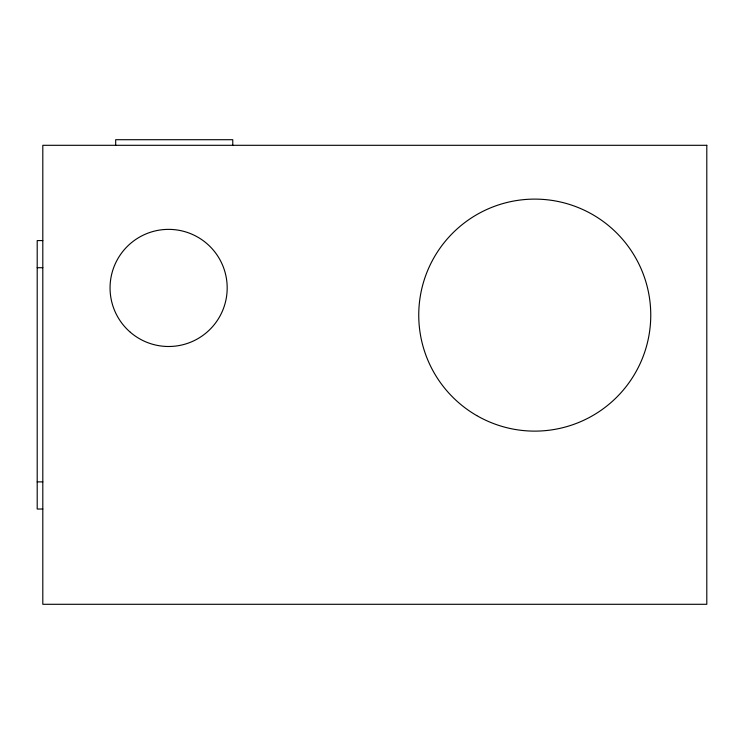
<?xml version="1.0" encoding="UTF-8"?>
<svg xmlns="http://www.w3.org/2000/svg" width="744" height="744" viewBox="0 0 744 744"><rect width="100%" height="100%" fill="white"/><g stroke="black" fill="none" stroke-linecap="round" stroke-linejoin="round"><path stroke-width="1.12" d="M42.808 240.582L37.2 240.582L37.2 509.026L42.808 509.026M37.2 267.719L42.808 267.719M37.2 481.889L42.808 481.889M232.77 145.303L232.77 139.705L115.683 139.705L115.683 145.303M706.8 145.303L42.808 145.303L42.808 604.295L706.8 604.295L706.8 145.303M476.746 415.58A116.008 116.008 0 0 0 650.758 315.112A116.008 116.008 0 0 0 476.746 214.653A116.008 116.008 0 0 0 476.746 415.58M130.358 332.27A58.562 58.562 0 0 0 226.148 298.902A58.562 58.562 0 0 0 149.358 232.63A58.562 58.562 0 0 0 130.358 332.27"/></g></svg>
